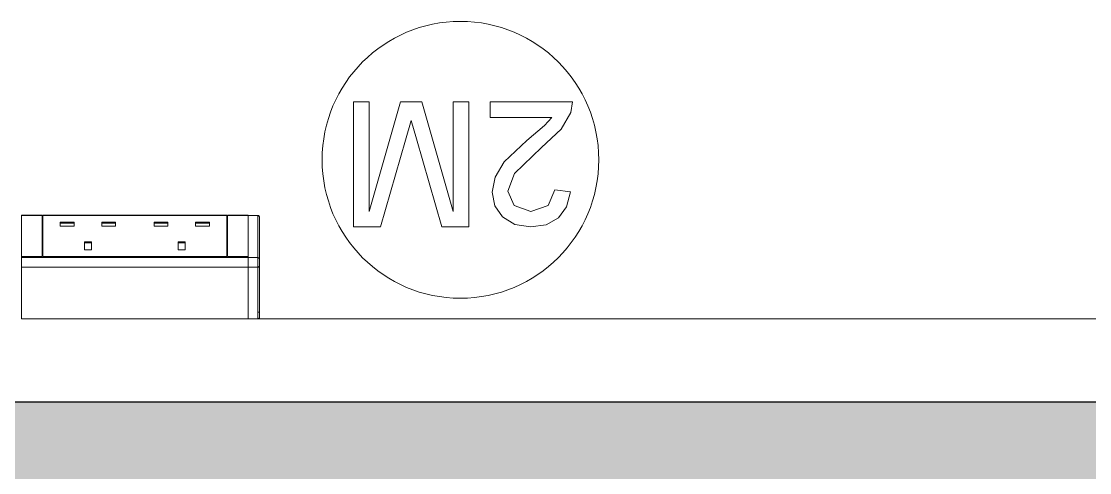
# Model space of a CAD drawing. Header units: millimetres. Extents: x 155927 to 317870, y -36033 to 97293.
# Drawn here: x 171543 to 172315, y 21057 to 21383 of the extents above; entities that cross this region are included whole.
import ezdxf

# ---------------------------------------------------------------- set-up
doc = ezdxf.new("R2010")
doc.units = ezdxf.units.MM
doc.header["$MEASUREMENT"] = 0
for name, color, linetype, lineweight in [('A-WALL-PATT', 7, 'CONTINUOUS', 9), ('I-FURN', 8, 'CONTINUOUS', 9), ('I-WALL', 7, 'CONTINUOUS', 9)]:
    doc.layers.add(name, color=color, linetype=linetype, lineweight=lineweight)

msp = doc.modelspace()

# ---------------------------------------------------------------- hatches: boundary and pattern name
at = {"layer": 'A-WALL-PATT'}
msp.add_hatch(color=256, dxfattribs=at).paths.add_polyline_path([(178998.83, 21005.61), (178998.83, 21107.61), (166470.83, 21107.61), (166470.83, 21005.61), (178727.98, 21005.61)], flags=0)

# ---------------------------------------------------------------- linework, layer by layer
at = {"layer": 'I-FURN'}
for p, q in [((171794.17, 21324.48), (171782.87, 21324.48)), ((171782.87, 21324.48), (171782.87, 21234.07)), ((171816.88, 21324.48), (171794.17, 21245.37)), ((171794.17, 21245.37), (171794.17, 21324.48)), ((171832.2, 21324.48), (171816.88, 21324.48)), ((171854.91, 21245.37), (171832.2, 21324.48)), ((171866.21, 21324.48), (171854.91, 21324.48)), ((171854.91, 21324.48), (171854.91, 21245.37)), ((171866.21, 21234.07), (171866.21, 21324.48)), ((171941.08, 21324.48), (171881.75, 21324.48)), ((171881.75, 21324.48), (171881.75, 21313.18)), ((171939.87, 21316.69), (171941.08, 21324.48)), ((171820.5, 21296.69), (171824.54, 21311.1)), ((171824.54, 21311.1), (171828.27, 21297.79)), ((171881.75, 21313.18), (171926.14, 21313.18)), ((171926.14, 21313.18), (171921.04, 21307.43)), ((171933.01, 21304.69), (171939.87, 21316.69)), ((171921.04, 21307.43), (171908.04, 21296.55)), ((171918.86, 21291.59), (171933.01, 21304.69)), ((171802.31, 21234.07), (171820.5, 21296.69)), ((171828.27, 21297.79), (171846.77, 21234.07)), ((171908.04, 21296.55), (171891.85, 21281.07)), ((171899.34, 21272.76), (171918.86, 21291.59)), ((171891.85, 21281.07), (171885.17, 21269.99)), ((171894.47, 21259.96), (171899.34, 21272.76)), ((171885.17, 21269.99), (171883.16, 21259.27)), ((171883.16, 21259.27), (171885.03, 21249.42)), ((171899.07, 21249.59), (171894.47, 21259.96)), ((171928.37, 21260.91), (171923.61, 21249.5)), ((171939.67, 21259.49), (171928.37, 21260.91)), ((171936.93, 21248.56), (171939.67, 21259.49)), ((171885.03, 21249.42), (171890.61, 21241.31)), ((171911.09, 21245.37), (171899.07, 21249.59)), ((171923.61, 21249.5), (171911.09, 21245.37)), ((171931.01, 21240.58), (171936.93, 21248.56)), ((171542.72, 21242.65), (171557.72, 21242.65)), ((171542.72, 21212.82), (171542.72, 21242.65)), ((171706.68, 21242.45), (171542.78, 21242.45)), ((171557.72, 21242.65), (171557.72, 21212.82)), ((171557.72, 21242.27), (171558.22, 21242.27)), ((171558.22, 21242.65), (171691.22, 21242.65)), ((171558.22, 21242.65), (171558.22, 21212.82)), ((171691.22, 21242.65), (171691.22, 21212.82)), ((171691.22, 21242.27), (171691.72, 21242.27)), ((171691.72, 21212.82), (171691.72, 21242.65)), ((171691.72, 21242.65), (171706.72, 21242.65)), ((171706.72, 21242.65), (171706.72, 21212.82)), ((171713.78, 21242.45), (171706.78, 21242.45)), ((171713.78, 21242.45), (171706.78, 21242.45)), ((171706.78, 21242.45), (171713.78, 21242.45)), ((171706.78, 21242.45), (171706.78, 21242.27)), ((171713.78, 21242.27), (171706.78, 21242.27)), ((171706.78, 21242.27), (171706.78, 21211.99)), ((171713.78, 21242.45), (171713.78, 21242.27)), ((171713.78, 21242.27), (171713.78, 21211.99)), ((171714.53, 21242.12), (171714.56, 21242.09)), ((171714.78, 21211.17), (171714.78, 21241.45)), ((171714.78, 21211.17), (171714.78, 21241.45)), ((171890.61, 21241.31), (171899.4, 21235.88)), ((171922.21, 21235.69), (171931.01, 21240.58)), ((171570.83, 21237.62), (171570.83, 21234.76)), ((171580.83, 21237.62), (171570.83, 21237.62)), ((171580.83, 21236.88), (171570.83, 21236.88)), ((171580.83, 21234.76), (171570.83, 21234.76)), ((171580.83, 21237.62), (171580.83, 21234.76)), ((171600.83, 21237.62), (171600.83, 21234.76)), ((171610.83, 21237.62), (171600.83, 21237.62)), ((171610.83, 21236.88), (171600.83, 21236.88)), ((171610.83, 21234.76), (171600.83, 21234.76)), ((171610.83, 21237.62), (171610.83, 21234.76)), ((171638.62, 21237.62), (171638.62, 21234.76)), ((171648.62, 21237.62), (171638.62, 21237.62)), ((171648.62, 21236.88), (171638.62, 21236.88)), ((171648.62, 21234.76), (171638.62, 21234.76)), ((171648.62, 21237.62), (171648.62, 21234.76)), ((171668.62, 21237.62), (171668.62, 21234.76)), ((171678.62, 21237.62), (171668.62, 21237.62)), ((171678.62, 21236.88), (171668.62, 21236.88)), ((171678.62, 21234.76), (171668.62, 21234.76)), ((171678.62, 21237.62), (171678.62, 21234.76)), ((171782.87, 21234.07), (171802.31, 21234.07)), ((171846.77, 21234.07), (171866.21, 21234.07)), ((171899.4, 21235.88), (171910.84, 21234.07)), ((171910.84, 21234.07), (171922.21, 21235.69)), ((171588.33, 21223.28), (171588.33, 21217.55)), ((171593.33, 21223.28), (171588.33, 21223.28)), ((171593.33, 21222.55), (171588.33, 21222.55)), ((171593.33, 21217.55), (171588.33, 21217.55)), ((171593.33, 21223.28), (171593.33, 21217.55)), ((171656.12, 21223.28), (171656.12, 21217.55)), ((171661.12, 21223.28), (171656.12, 21223.28)), ((171661.12, 21222.55), (171656.12, 21222.55)), ((171656.12, 21217.55), (171661.12, 21217.55)), ((171661.12, 21217.55), (171661.12, 21223.28)), ((171557.72, 21212.82), (171542.72, 21212.82)), ((171542.72, 21212.82), (171542.72, 21210.37)), ((171542.78, 21212.62), (171557.72, 21212.62)), ((171542.78, 21211.99), (171542.78, 21212.62)), ((171542.78, 21211.99), (171542.78, 21205.07)), ((171706.68, 21211.99), (171542.78, 21211.99)), ((171691.22, 21212.82), (171558.22, 21212.82)), ((171558.22, 21212.62), (171691.22, 21212.62)), ((171706.72, 21212.82), (171691.72, 21212.82)), ((171691.72, 21212.62), (171706.68, 21212.62)), ((171706.68, 21212.62), (171706.68, 21211.99)), ((171706.68, 21205.07), (171706.68, 21211.99)), ((171713.78, 21211.99), (171706.78, 21211.99)), ((171706.78, 21211.99), (171706.78, 21205.07)), ((171713.78, 21211.99), (171713.78, 21205.07)), ((171714.78, 21211.17), (171714.78, 21172.6)), ((171714.78, 21205.63), (171714.78, 21211.17)), ((171542.78, 21205.07), (171542.78, 21167.61)), ((171706.68, 21205.07), (171542.78, 21205.07)), ((171706.68, 21167.61), (171706.68, 21205.07)), ((171713.78, 21205.07), (171706.78, 21205.07)), ((171706.78, 21205.07), (171706.78, 21167.61)), ((171713.78, 21205.07), (171713.78, 21167.61)), ((171714.78, 21168.61), (171714.78, 21205.63)), ((171714.78, 21172.6), (171713.78, 21172.6)), ((171714.78, 21172.6), (171714.78, 21168.61)), ((171706.68, 21167.61), (171542.78, 21167.61)), ((171542.78, 21167.6), (171706.68, 21167.6)), ((171713.78, 21167.61), (171706.78, 21167.61)), ((171706.78, 21167.6), (171713.78, 21167.6)), ((171713.78, 21167.61), (172401.96, 21167.61)), ((172401.96, 21167.61), (171713.78, 21167.61))]:
    msp.add_line(p, q, dxfattribs=at)
at = {"layer": 'I-FURN', "flags": 128}
for points in [[(171713.78, 21242.45), (171713.82, 21242.45), (171713.86, 21242.45), (171713.9, 21242.44), (171713.94, 21242.44), (171713.98, 21242.43), (171714.02, 21242.42), (171714.06, 21242.41), (171714.1, 21242.4), (171714.14, 21242.38), (171714.17, 21242.37), (171714.21, 21242.35), (171714.25, 21242.34), (171714.28, 21242.32)], [(171714.78, 21205.63), (171714.78, 21205.77), (171714.78, 21205.91), (171714.78, 21206.05), (171714.78, 21206.19), (171714.78, 21206.34), (171714.78, 21206.48), (171714.78, 21206.63), (171714.78, 21206.79), (171714.78, 21206.94), (171714.78, 21207.1), (171714.78, 21207.26), (171714.78, 21207.41), (171714.78, 21207.57), (171714.78, 21207.73), (171714.78, 21207.89), (171714.78, 21208.05), (171714.78, 21208.21), (171714.78, 21208.37), (171714.78, 21208.53), (171714.78, 21208.69), (171714.78, 21208.84), (171714.78, 21209), (171714.78, 21209.15), (171714.78, 21209.3), (171714.78, 21209.45), (171714.78, 21209.6), (171714.78, 21209.74), (171714.78, 21209.88), (171714.78, 21210.02), (171714.78, 21210.15), (171714.78, 21210.28), (171714.78, 21210.41), (171714.78, 21210.53), (171714.78, 21210.65), (171714.78, 21210.76), (171714.78, 21210.87), (171714.78, 21210.98), (171714.78, 21211.08), (171714.78, 21211.17)], [(171714.78, 21168.61), (171714.78, 21168.89), (171714.78, 21169.3), (171714.78, 21169.85), (171714.78, 21170.53), (171714.78, 21171.35), (171714.78, 21172.3), (171714.78, 21173.38), (171714.78, 21174.59), (171714.78, 21175.92), (171714.78, 21177.38), (171714.78, 21178.96), (171714.78, 21180.67), (171714.78, 21182.49), (171714.78, 21184.42), (171714.78, 21186.46), (171714.78, 21188.62), (171714.78, 21190.87), (171714.78, 21193.23), (171714.78, 21195.68), (171714.78, 21198.23), (171714.78, 21200.87), (171714.78, 21203.59), (171714.78, 21205.63)], [(171714.78, 21172.6), (171714.78, 21172.44), (171714.78, 21172.28), (171714.78, 21172.12), (171714.78, 21171.97), (171714.78, 21171.81), (171714.78, 21171.65), (171714.78, 21171.5), (171714.78, 21171.34), (171714.78, 21171.19), (171714.78, 21171.04), (171714.78, 21170.9), (171714.78, 21170.76), (171714.78, 21170.61), (171714.78, 21170.48), (171714.78, 21170.34), (171714.78, 21170.21), (171714.78, 21170.09), (171714.78, 21169.96), (171714.78, 21169.85), (171714.78, 21169.73), (171714.78, 21169.62), (171714.78, 21169.52), (171714.78, 21169.42), (171714.78, 21169.33), (171714.78, 21169.24), (171714.78, 21169.15), (171714.78, 21169.07), (171714.78, 21169), (171714.78, 21168.94), (171714.78, 21168.87), (171714.78, 21168.82), (171714.78, 21168.77), (171714.78, 21168.73), (171714.78, 21168.69), (171714.78, 21168.66), (171714.78, 21168.64), (171714.78, 21168.62), (171714.78, 21168.61), (171714.78, 21168.6)], [(171714.78, 21168.6), (171714.78, 21168.56), (171714.78, 21168.52), (171714.78, 21168.48), (171714.77, 21168.44), (171714.76, 21168.4), (171714.76, 21168.36), (171714.75, 21168.33), (171714.73, 21168.29), (171714.72, 21168.25), (171714.71, 21168.21), (171714.69, 21168.18), (171714.67, 21168.14), (171714.65, 21168.11), (171714.63, 21168.07), (171714.61, 21168.04), (171714.59, 21168.01), (171714.56, 21167.97), (171714.54, 21167.94), (171714.51, 21167.91), (171714.48, 21167.88), (171714.45, 21167.86), (171714.42, 21167.83), (171714.39, 21167.81), (171714.36, 21167.78), (171714.32, 21167.76), (171714.29, 21167.74), (171714.26, 21167.72), (171714.22, 21167.7), (171714.18, 21167.69), (171714.15, 21167.67), (171714.11, 21167.66), (171714.07, 21167.64), (171714.03, 21167.63), (171713.99, 21167.62), (171713.95, 21167.62), (171713.91, 21167.61), (171713.88, 21167.61), (171713.84, 21167.6), (171713.8, 21167.6), (171713.78, 21167.6)], [(171714.78, 21168.6), (171714.78, 21168.61), (171714.78, 21168.61)]]:
    msp.add_lwpolyline(points, dxfattribs=at)
at = {"layer": 'I-FURN'}
for start, end in [(0, 180), (180, 0)]:
    msp.add_arc((171860.14, 21282.6), 100, start, end, dxfattribs=at)
for centre, major_axis, ratio, start_param, end_param in [((171713.78, 21241.45), (1, 0), 0.819152, 0, 1.570796), ((171713.78, 21211.17), (-1, 0), 0.819152, 3.141593, 4.712389), ((171713.78, 21205.63), (-1, 0), 0.56467, 1.570796, 3.141593), ((171713.78, 21168.61), (-1, 0), 0.998113, 1.570796, 3.141593)]:
    msp.add_ellipse(centre, major_axis=major_axis, ratio=ratio, start_param=start_param, end_param=end_param, dxfattribs=at)
at = {"layer": 'I-WALL', "lineweight": 30}
msp.add_line((172683.83, 21107.61), (166470.83, 21107.61), dxfattribs=at)

doc.saveas('drawing.dxf')
